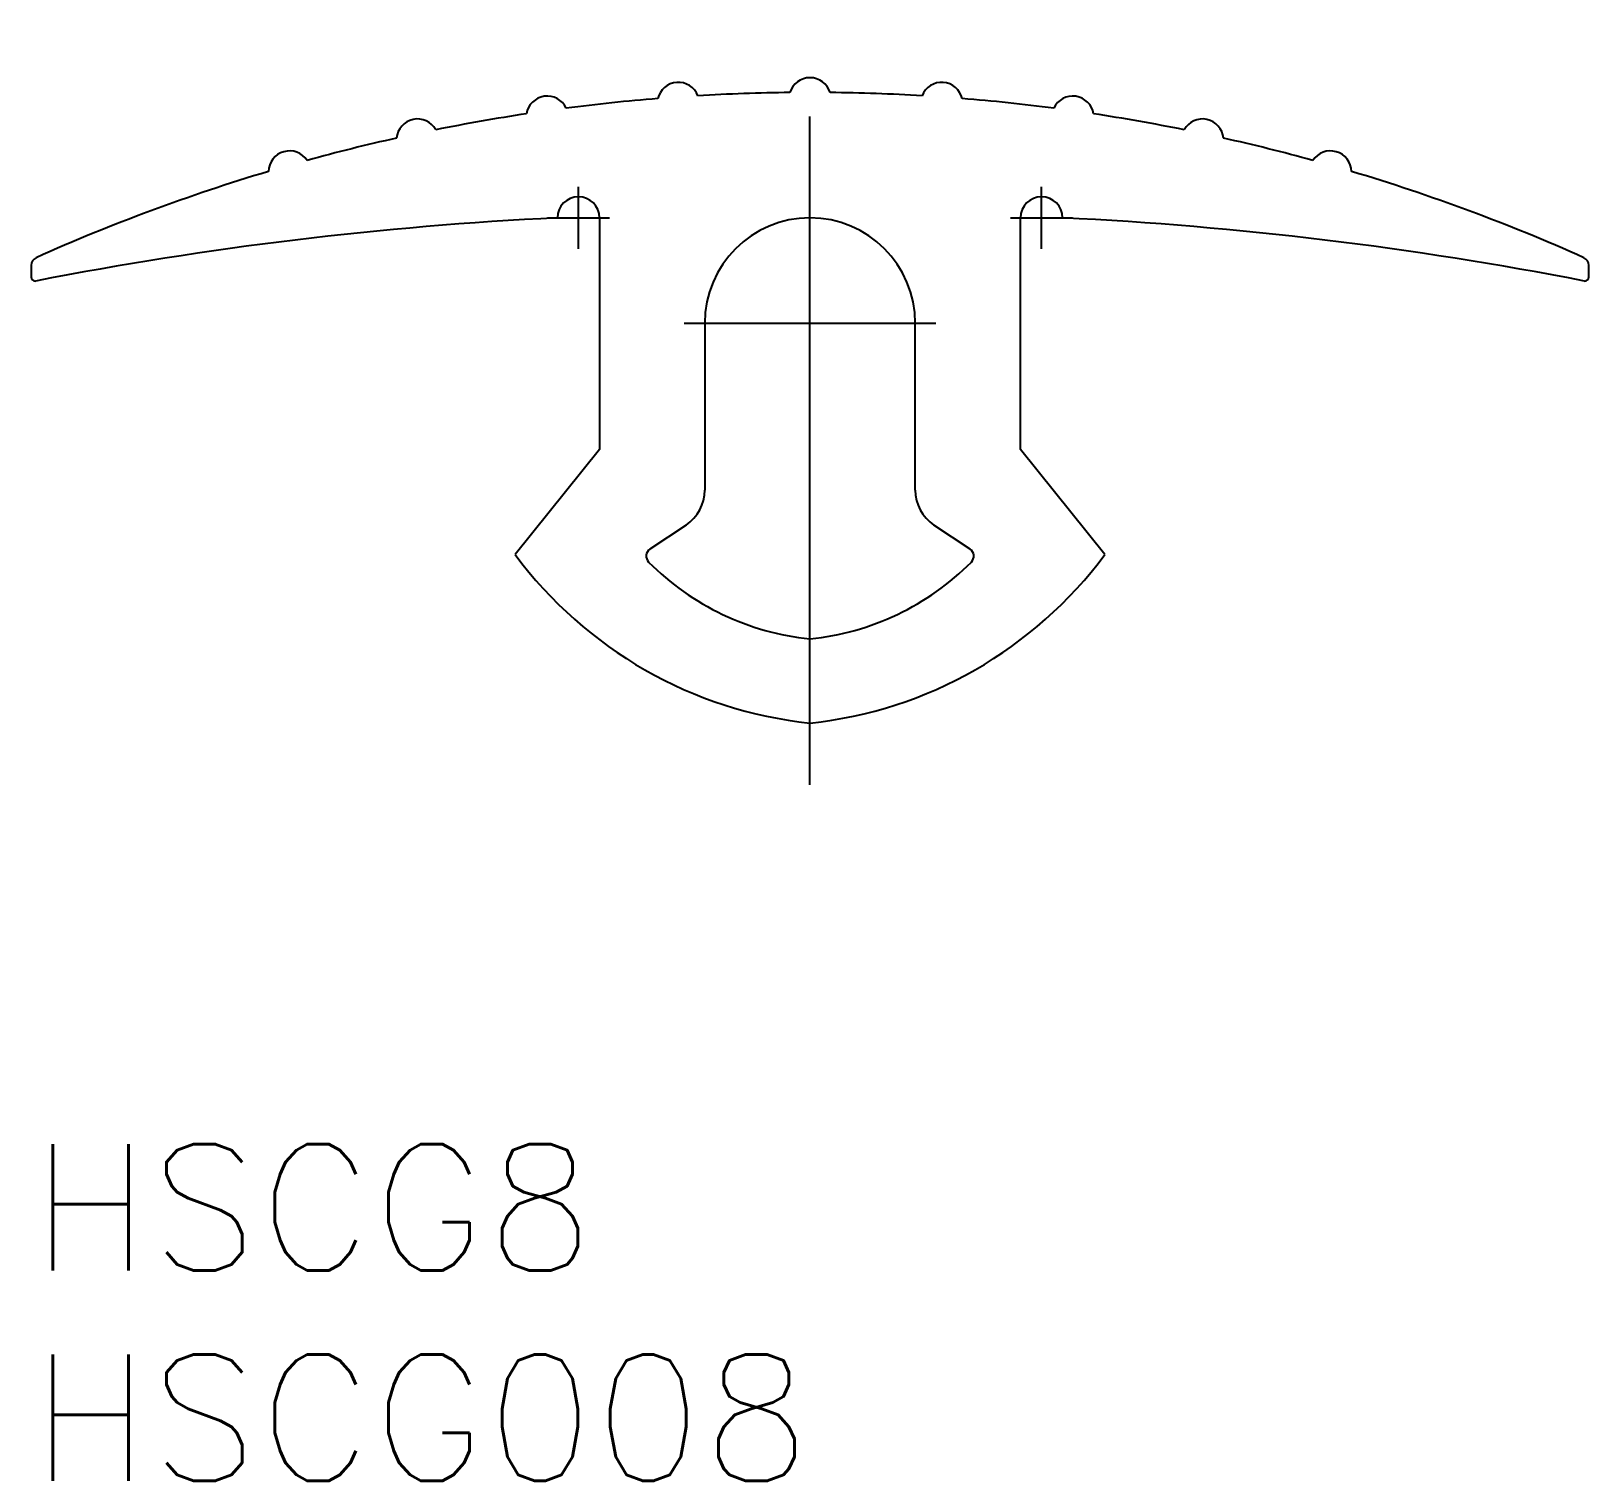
# Model space of a CAD drawing. Extents: x 0 to 37, y -8 to 26.4.
import ezdxf

# ---------------------------------------------------------------- set-up
doc = ezdxf.new("R2010")
doc.units = 0
doc.header["$LTSCALE"] = 0.5
doc.linetypes.add('CENTER', pattern=[50.8, 31.75, -6.35, 6.35, -6.35])
for name, color, linetype in [('MSM_CENTER', 1, 'CENTER'), ('MSM_CONTINUOUS', 7, 'CONTINUOUS'), ('MSM_PART_NUMBER', 7, 'CONTINUOUS')]:
    doc.layers.add(name, color=color, linetype=linetype)
doc.styles.get("Standard").update_dxf_attribs({"font": 'txt.shx', "height": 3, "bigfont": 'bigfont.shx'})

msp = doc.modelspace()

# ---------------------------------------------------------------- linework, layer by layer
at = {"layer": 'MSM_CENTER'}
for p, q in [((18.5, 8.531), (18.5, 26.435)), ((13, 21.262), (13, 22.738)), ((24, 21.262), (24, 22.738)), ((12.262, 22), (13.738, 22)), ((23.262, 22), (24.738, 22)), ((15.51, 19.5), (21.49, 19.5))]:
    msp.add_line(p, q, dxfattribs=at)
at = {"layer": 'MSM_CONTINUOUS'}
for p, q in [((13.5, 22), (13.5, 16.5)), ((23.5, 16.5), (23.5, 22)), ((0, 20.871), (0, 20.6)), ((37, 20.6), (37, 20.871)), ((16, 19.5), (16, 15.535)), ((21, 15.535), (21, 19.5)), ((13.5, 16.5), (11.5, 14)), ((25.5, 14), (23.5, 16.5)), ((15.555, 14.703), (14.698, 14.132)), ((22.302, 14.132), (21.445, 14.703))]:
    msp.add_line(p, q, dxfattribs=at)
for centre, radius, start, end in [((15.371, 24.719), 0.5, 21.1532, 166.8468), ((18.5, 24.829), 0.5, 17.1532, 162.8468), ((21.629, 24.719), 0.5, 13.1532, 158.8468), ((12.258, 24.392), 0.5, 25.1532, 170.8468), ((18.5, -20.021), 45, 94.6083, 97.3917), ((18.5, -20.021), 45, 90.6083, 93.3917), ((18.5, -20.021), 45, 86.6083, 89.3917), ((18.5, -20.021), 45, 82.6083, 85.3917), ((24.742, 24.392), 0.5, 9.1532, 154.8468), ((18.5, -20.021), 45, 98.6083, 101.3917), ((18.5, -20.021), 45, 78.6083, 81.3917), ((9.175, 23.849), 0.5, 29.1532, 174.8468), ((27.825, 23.849), 0.5, 5.1532, 150.8468), ((18.5, -20.021), 45, 102.6083, 105.3917), ((18.5, -20.021), 45, 74.6083, 77.3917), ((6.138, 23.091), 0.5, 33.1532, 178.8468), ((30.862, 23.091), 0.5, 1.1532, 146.8468), ((18.5, -20.021), 45, 106.6083, 114.1095), ((18.5, -20.021), 45, 65.8905, 73.3917), ((13, 22), 0.5, 0, 180), ((24, 22), 0.5, 0, 180), ((16.721, -64.898), 87, 92.78097, 101.01388), ((18.5, 19.5), 2.5, 0, 180), ((20.279, -64.898), 87, 78.98612, 87.21903), ((0.2, 20.871), 0.2, 114.1095, 180), ((36.8, 20.871), 0.2, 0, 65.8905), ((0.1, 20.6), 0.1, 180, 270), ((36.9, 20.6), 0.1, 270, 0), ((15, 15.535), 1, 303.6901, 0), ((22, 15.535), 1, 180, 236.3099), ((14.809, 13.966), 0.2, 123.6901, 224.8507), ((22.191, 13.966), 0.2, 315.1493, 56.3099), ((19.54, 19.946), 10, 216.4822, 264.028), ((19.134, 18.268), 6.3, 224.8507, 264.2242), ((17.46, 19.946), 10, 275.972, 323.5178), ((17.866, 18.268), 6.3, 275.7758, 315.1493)]:
    msp.add_arc(centre, radius, start, end, dxfattribs=at)

# ---------------------------------------------------------------- texts
at = {"layer": 'MSM_PART_NUMBER'}
for s, p in [('HSCG8', (0, -3)), ('HSCG008', (0, -8))]:
    msp.add_text(s, height=3, dxfattribs=at).set_placement(p)

doc.saveas('drawing.dxf')
